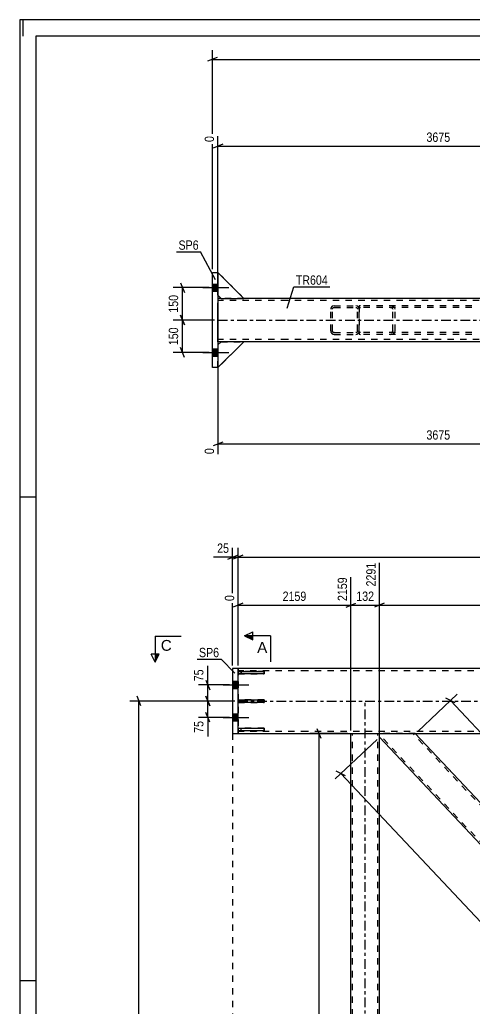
# Model space of a CAD drawing. Header units: millimetres. Extents: x 0 to 841, y 0 to 594.
# Drawn here: x 0 to 140, y 289.5 to 594 of the extents above; entities that cross this region are included whole.
import ezdxf

# ---------------------------------------------------------------- set-up
doc = ezdxf.new("R2010")
doc.units = ezdxf.units.MM
doc.linetypes.add('DXK_LINE_DOT2', pattern=[3.9198, 1.9599, -1.9599])
doc.linetypes.add('DXK_LINE_DOT3', pattern=[5.9187, 2.979, -0.9799, 0.9799, -0.9799])
doc.styles.add('Arial', font='ARIAL.TTF', dxfattribs={"height": 0.2})
doc.styles.add('Arial Narrow', font='ARIALN.TTF', dxfattribs={"height": 0.2})

# ---------------------------------------------------------------- blocks, each defined once
blk = doc.blocks.new('Unknown-761548517-1132')
at = {"color": 5, "linetype": 'Continuous'}
for p, q in [((841, 594), (0, 594)), ((0, 594), (0, 0)), ((1, 589), (1, 594)), ((836, 589), (5, 589)), ((5, 589), (5, 5)), ((5, 447), (0, 447)), ((5, 298), (0, 298))]:
    blk.add_line(p, q, dxfattribs=at)
blk = doc.blocks.new('Part-761548517-3497 - 3430')
at = {"color": 2, "linetype": 'Continuous'}
for p, q in [((88.58, 394.14), (67.25, 394.14)), ((195.59, 394.14), (88.68, 394.14)), ((324.15, 394.14), (217.25, 394.14)), ((345.58, 394.14), (324.25, 394.14)), ((67.25, 374.14), (88.58, 374.14)), ((88.68, 374.14), (324.15, 374.14)), ((324.25, 374.14), (345.58, 374.14))]:
    blk.add_line(p, q, dxfattribs=at)
at = {"color": 7, "linetype": 'DXK_LINE_DOT2'}
for p, q in [((67.25, 394.14), (67.25, 374.14)), ((88.58, 393.47), (67.25, 393.47)), ((324.15, 393.47), (88.68, 393.47)), ((217.25, 394.14), (195.59, 394.14)), ((345.58, 393.47), (324.25, 393.47)), ((345.58, 374.14), (345.58, 394.14)), ((88.58, 374.8), (67.25, 374.8)), ((324.15, 374.8), (88.68, 374.8)), ((345.58, 374.8), (324.25, 374.8))]:
    blk.add_line(p, q, dxfattribs=at)
at = {"color": 7, "linetype": 'DXK_LINE_DOT3'}
for p, q in [((67.25, 384.14), (88.58, 384.14)), ((88.68, 384.14), (324.15, 384.14)), ((324.25, 384.14), (345.58, 384.14))]:
    blk.add_line(p, q, dxfattribs=at)
blk = doc.blocks.new('Bolt-761548517-3506 - 3430')
at = {"linetype": 'Continuous'}
for points in [[(65.58, 390.24), (65.58, 388.04), (67.25, 388.04), (67.25, 390.24)], [(65.58, 390.24), (65.58, 388.04), (67.25, 388.04), (67.25, 390.24)], [(65.58, 380.24), (65.58, 378.04), (67.25, 378.04), (67.25, 380.24)], [(65.58, 380.24), (65.58, 378.04), (67.25, 378.04), (67.25, 380.24)]]:
    blk.add_hatch(color=1, dxfattribs=at).paths.add_polyline_path(points)
at = {"color": 1, "linetype": 'Continuous'}
for p, q in [((65.58, 390.24), (67.25, 390.24)), ((65.58, 390.24), (67.25, 390.24)), ((62.65, 389.14), (70.58, 389.14)), ((62.65, 389.14), (70.58, 389.14)), ((65.58, 388.04), (67.25, 388.04)), ((65.58, 388.04), (67.25, 388.04)), ((62.65, 379.14), (70.58, 379.14)), ((62.65, 379.14), (70.58, 379.14)), ((65.58, 380.24), (67.25, 380.24)), ((65.58, 380.24), (67.25, 380.24)), ((65.58, 378.04), (67.25, 378.04)), ((65.58, 378.04), (67.25, 378.04))]:
    blk.add_line(p, q, dxfattribs=at)
blk = doc.blocks.new('Part-761548517-3459 - 3430')
at = {"color": 2, "linetype": 'Continuous'}
for p, q in [((67.25, 394.14), (65.58, 394.14)), ((65.58, 394.14), (65.58, 374.14)), ((67.25, 374.14), (67.25, 394.14)), ((65.58, 374.14), (67.25, 374.14))]:
    blk.add_line(p, q, dxfattribs=at)
blk = doc.blocks.new('Part-761548517-3487 - 3430')
at = {"color": 2, "linetype": 'Continuous'}
for p, q in [((67.25, 384.54), (75.25, 384.54)), ((67.25, 384.54), (67.25, 383.74)), ((75.25, 383.74), (67.25, 383.74)), ((75.25, 384.54), (75.25, 383.74))]:
    blk.add_line(p, q, dxfattribs=at)
at = {"color": 7, "linetype": 'DXK_LINE_DOT2'}
blk.add_line((68.25, 383.74), (68.25, 384.54), dxfattribs=at)
blk = doc.blocks.new('Part-761548517-3488 - 3430')
at = {"color": 2, "linetype": 'Continuous'}
for p, q in [((67.25, 393.31), (75.25, 393.31)), ((67.25, 393.31), (67.25, 392.51)), ((75.25, 393.31), (75.25, 392.51)), ((75.25, 392.51), (67.25, 392.51))]:
    blk.add_line(p, q, dxfattribs=at)
at = {"color": 7, "linetype": 'DXK_LINE_DOT2'}
blk.add_line((68.25, 392.51), (68.25, 393.31), dxfattribs=at)
blk = doc.blocks.new('Part-761548517-3489 - 3430')
at = {"color": 2, "linetype": 'Continuous'}
for p, q in [((67.25, 374.97), (67.25, 375.77)), ((67.25, 375.77), (75.25, 375.77)), ((75.25, 374.97), (67.25, 374.97)), ((75.25, 375.77), (75.25, 374.97))]:
    blk.add_line(p, q, dxfattribs=at)
at = {"color": 7, "linetype": 'DXK_LINE_DOT2'}
blk.add_line((68.25, 374.97), (68.25, 375.77), dxfattribs=at)
blk = doc.blocks.new('Part-761548517-3490 - 3430')
at = {"color": 7, "linetype": 'DXK_LINE_DOT2'}
for p, q in [((75.25, 384.54), (67.25, 384.54)), ((67.25, 384.54), (67.25, 383.74)), ((67.25, 383.74), (75.25, 383.74)), ((68.25, 383.74), (68.25, 384.54)), ((75.25, 383.74), (75.25, 384.54))]:
    blk.add_line(p, q, dxfattribs=at)
blk = doc.blocks.new('Part-761548517-3491 - 3430')
at = {"color": 7, "linetype": 'DXK_LINE_DOT2'}
for p, q in [((75.25, 393.31), (67.25, 393.31)), ((67.25, 393.31), (67.25, 392.51)), ((68.25, 393.31), (68.25, 392.51)), ((75.25, 392.51), (75.25, 393.31)), ((67.25, 392.51), (75.25, 392.51))]:
    blk.add_line(p, q, dxfattribs=at)
blk = doc.blocks.new('Part-761548517-3492 - 3430')
at = {"color": 7, "linetype": 'DXK_LINE_DOT2'}
for p, q in [((75.25, 375.77), (67.25, 375.77)), ((67.25, 375.77), (67.25, 374.97)), ((67.25, 374.97), (75.25, 374.97)), ((68.25, 374.97), (68.25, 375.77)), ((75.25, 374.97), (75.25, 375.77))]:
    blk.add_line(p, q, dxfattribs=at)
blk = doc.blocks.new('Part-761548517-3541 - 3430')
at = {"color": 2, "linetype": 'Continuous'}
for p, q in [((110.81, 373.04), (110.81, 374.14)), ((110.81, 373.04), (200.37, 277.8)), ((202.02, 288.9), (121.86, 374.14)), ((202.02, 276.05), (202.02, 288.9))]:
    blk.add_line(p, q, dxfattribs=at)
at = {"color": 7, "linetype": 'DXK_LINE_DOT2'}
for p, q in [((121.86, 374.14), (110.81, 374.14)), ((202.02, 276.83), (110.81, 373.82)), ((202.02, 288.12), (121.12, 374.14)), ((202.02, 276.05), (200.37, 277.8)), ((202.02, 276.83), (202.02, 276.89))]:
    blk.add_line(p, q, dxfattribs=at)
blk = doc.blocks.new('Part-761548517-3559 - 3430')
at = {"color": 7, "linetype": 'DXK_LINE_DOT3'}
blk.add_line((106.41, 171.47), (106.41, 384.14), dxfattribs=at)
at = {"color": 2, "linetype": 'Continuous'}
for p, q in [((102.01, 181.47), (102.01, 374.14)), ((110.81, 182.57), (110.81, 373.04))]:
    blk.add_line(p, q, dxfattribs=at)
at = {"color": 7, "linetype": 'DXK_LINE_DOT2'}
for p, q in [((102.01, 374.14), (110.81, 374.14)), ((102.55, 181.47), (102.55, 374.14)), ((110.28, 181.47), (110.28, 374.14)), ((110.81, 373.04), (110.81, 374.14)), ((110.81, 181.47), (102.01, 181.47)), ((110.81, 181.47), (110.81, 182.57))]:
    blk.add_line(p, q, dxfattribs=at)
blk = doc.blocks.new('Part-761548517-4821 - 4753')
at = {"color": 7, "linetype": 'DXK_LINE_DOT2'}
for p, q in [((61.03, 493.85), (62.03, 494.85)), ((69.03, 494.85), (61.03, 486.85)), ((61.03, 486.85), (61.03, 493.85)), ((62.03, 494.85), (69.03, 494.85))]:
    blk.add_line(p, q, dxfattribs=at)
blk = doc.blocks.new('Part-761548517-4782 - 4753')
at = {"color": 7, "linetype": 'DXK_LINE_DOT2'}
for p, q in [((105.02, 505.91), (104.6, 505.85)), ((104.6, 505.85), (104.6, 497.18)), ((139.25, 505.91), (105.02, 505.91)), ((114.74, 505.83), (114.18, 505.91)), ((104.6, 505.27), (104.74, 505.34)), ((104.74, 505.34), (105.02, 505.38)), ((139.25, 505.38), (105.02, 505.38)), ((114.18, 505.38), (114.46, 505.34)), ((114.85, 505.05), (114.91, 504.85)), ((114.91, 498.18), (114.91, 504.85)), ((115.64, 504.85), (115.53, 505.26)), ((115.64, 498.18), (115.64, 504.85)), ((104.74, 497.69), (104.6, 497.76)), ((104.6, 497.18), (105.02, 497.11)), ((105.02, 497.65), (104.74, 497.69)), ((139.25, 497.65), (105.02, 497.65)), ((139.25, 497.11), (105.02, 497.11)), ((114.46, 497.69), (114.18, 497.65)), ((114.18, 497.11), (114.74, 497.19)), ((114.91, 498.18), (114.85, 497.98)), ((115.53, 497.77), (115.64, 498.18))]:
    blk.add_line(p, q, dxfattribs=at)
for centre, radius, start, end in [((114.4, 504.54), 1.34, 32.4106, 75.4454), ((114.29, 504.69), 0.668, 32.4106, 75.4454), ((114.29, 498.33), 0.668, 284.5546, 327.5894), ((114.4, 498.49), 1.34, 284.5546, 327.5894)]:
    blk.add_arc(centre, radius, start, end, dxfattribs=at)
blk = doc.blocks.new('Part-761548517-4784 - 4753')
at = {"color": 7, "linetype": 'DXK_LINE_DOT2'}
for p, q in [((96.86, 505.91), (96.45, 505.83)), ((96.86, 505.91), (103.53, 505.91)), ((103.94, 505.83), (103.53, 505.91)), ((95.88, 505.26), (95.8, 504.85)), ((95.8, 498.18), (95.8, 504.85)), ((96.33, 504.85), (96.37, 505.05)), ((96.33, 498.18), (96.33, 504.85)), ((96.66, 505.34), (96.86, 505.38)), ((96.86, 505.38), (103.53, 505.38)), ((103.53, 505.38), (103.73, 505.34)), ((104.02, 505.05), (104.06, 504.85)), ((104.06, 498.18), (104.06, 504.85)), ((104.6, 504.85), (104.51, 505.26)), ((104.6, 498.18), (104.6, 504.85)), ((95.8, 498.18), (95.88, 497.77)), ((96.37, 497.98), (96.33, 498.18)), ((96.45, 497.19), (96.86, 497.11)), ((96.86, 497.65), (96.66, 497.69)), ((96.86, 497.65), (103.53, 497.65)), ((96.86, 497.11), (103.53, 497.11)), ((103.73, 497.69), (103.53, 497.65)), ((103.53, 497.11), (103.94, 497.19)), ((104.06, 498.18), (104.02, 497.98)), ((104.51, 497.77), (104.6, 498.18))]:
    blk.add_line(p, q, dxfattribs=at)
at = {"color": 7, "linetype": 'DXK_LINE_DOT3'}
blk.add_line((100.2, 501.51), (100.2, 501.51), dxfattribs=at)
at = {"color": 7, "linetype": 'DXK_LINE_DOT2'}
for centre, radius, start, end in [((96.86, 504.85), 1.07, 112.5, 157.5), ((103.53, 504.85), 1.07, 22.5, 67.5), ((96.86, 504.85), 0.533, 112.5, 157.5), ((103.53, 504.85), 0.533, 22.5, 67.5), ((96.86, 498.18), 1.07, 202.5, 247.5), ((96.86, 498.18), 0.533, 202.5, 247.5), ((103.53, 498.18), 0.533, 292.5, 337.5), ((103.53, 498.18), 1.07, 292.5, 337.5)]:
    blk.add_arc(centre, radius, start, end, dxfattribs=at)
blk = doc.blocks.new('Part-761548517-4768 - 4753')
at = {"color": 2, "linetype": 'Continuous'}
for p, q in [((59.36, 516.18), (61.03, 516.18)), ((59.36, 486.85), (59.36, 516.18)), ((61.03, 516.18), (61.03, 486.85)), ((61.03, 486.85), (59.36, 486.85))]:
    blk.add_line(p, q, dxfattribs=at)
blk = doc.blocks.new('Bolt-761548517-4798 - 4753')
at = {"linetype": 'Continuous'}
for points in [[(61.03, 510.41), (61.03, 512.61), (59.36, 512.61), (59.36, 510.41)], [(61.03, 510.41), (61.03, 512.61), (59.36, 512.61), (59.36, 510.41)], [(61.03, 490.41), (61.03, 492.61), (59.36, 492.61), (59.36, 490.41)], [(61.03, 490.41), (61.03, 492.61), (59.36, 492.61), (59.36, 490.41)]]:
    blk.add_hatch(color=1, dxfattribs=at).paths.add_polyline_path(points)
at = {"color": 1, "linetype": 'Continuous'}
for p, q in [((56.43, 511.51), (64.36, 511.51)), ((56.43, 511.51), (64.36, 511.51)), ((59.36, 512.61), (61.03, 512.61)), ((59.36, 512.61), (61.03, 512.61)), ((59.36, 510.41), (61.03, 510.41)), ((59.36, 510.41), (61.03, 510.41)), ((56.43, 491.51), (64.36, 491.51)), ((56.43, 491.51), (64.36, 491.51)), ((59.36, 492.61), (61.03, 492.61)), ((59.36, 492.61), (61.03, 492.61)), ((59.36, 490.41), (61.03, 490.41)), ((59.36, 490.41), (61.03, 490.41))]:
    blk.add_line(p, q, dxfattribs=at)
blk = doc.blocks.new('Part-761548517-4807 - 4753')
at = {"linetype": 'Continuous'}
blk.add_hatch(color=2, dxfattribs=at).paths.add_polyline_path([(319.36, 501.51), (318.56, 502.91), (320.16, 502.91)])
at = {"color": 2, "linetype": 'Continuous'}
for p, q in [((62.03, 508.18), (61.03, 508.18)), ((61.03, 496.18), (61.03, 506.85)), ((82.36, 508.18), (69.03, 508.18)), ((317.93, 508.18), (82.46, 508.18)), ((331.36, 508.18), (318.03, 508.18)), ((339.36, 508.18), (338.36, 508.18)), ((339.36, 506.85), (339.36, 496.18)), ((319.36, 501.51), (318.56, 502.91)), ((318.56, 502.91), (320.16, 502.91)), ((320.16, 502.91), (319.36, 501.51)), ((62.03, 494.85), (61.03, 494.85)), ((82.36, 494.85), (69.03, 494.85)), ((196.87, 494.85), (82.46, 494.85)), ((317.93, 494.85), (203.54, 494.85)), ((331.36, 494.85), (318.03, 494.85)), ((339.36, 494.85), (338.36, 494.85))]:
    blk.add_line(p, q, dxfattribs=at)
at = {"color": 7, "linetype": 'DXK_LINE_DOT2'}
for p, q in [((61.03, 508.18), (61.03, 506.85)), ((61.03, 508.18), (61.03, 507.79)), ((82.36, 507.51), (61.03, 507.51)), ((69.03, 508.18), (62.03, 508.18)), ((317.93, 507.51), (82.46, 507.51)), ((339.36, 507.51), (318.03, 507.51)), ((338.36, 508.18), (331.36, 508.18)), ((339.36, 508.18), (339.36, 506.85)), ((339.36, 508.18), (339.36, 507.79)), ((61.03, 494.85), (61.03, 496.18)), ((82.36, 495.51), (61.03, 495.51)), ((69.03, 494.85), (62.03, 494.85)), ((317.93, 495.51), (82.46, 495.51)), ((203.54, 494.85), (196.87, 494.85)), ((339.36, 495.51), (318.03, 495.51)), ((338.36, 494.85), (331.36, 494.85)), ((339.36, 494.85), (339.36, 496.18))]:
    blk.add_line(p, q, dxfattribs=at)
at = {"color": 7, "linetype": 'DXK_LINE_DOT3'}
for p, q in [((61.03, 501.51), (82.36, 501.51)), ((82.46, 501.51), (317.93, 501.51)), ((318.03, 501.51), (339.36, 501.51))]:
    blk.add_line(p, q, dxfattribs=at)
at = {"color": 2, "linetype": 'Continuous'}
blk.add_circle((319.36, 502.41), 1, dxfattribs=at)
blk = doc.blocks.new('Part-761548517-4812 - 4753')
at = {"color": 7, "linetype": 'DXK_LINE_DOT2'}
for p, q in [((69.03, 508.18), (61.03, 516.18)), ((61.03, 516.18), (61.03, 509.18)), ((61.03, 509.18), (62.03, 508.18)), ((62.03, 508.18), (69.03, 508.18))]:
    blk.add_line(p, q, dxfattribs=at)
blk = doc.blocks.new('Part-761548517-4815 - 4753')
at = {"color": 2, "linetype": 'Continuous'}
for p, q in [((69.03, 508.18), (61.03, 516.18)), ((61.03, 509.18), (62.03, 508.18)), ((62.03, 508.18), (69.03, 508.18))]:
    blk.add_line(p, q, dxfattribs=at)
at = {"color": 7, "linetype": 'DXK_LINE_DOT2'}
blk.add_line((61.03, 516.18), (61.03, 509.18), dxfattribs=at)
blk = doc.blocks.new('Part-761548517-4818 - 4753')
at = {"color": 7, "linetype": 'DXK_LINE_DOT2'}
for p, q in [((69.03, 508.18), (61.03, 516.18)), ((61.03, 516.18), (61.03, 509.18)), ((61.03, 509.18), (62.03, 508.18)), ((62.03, 508.18), (69.03, 508.18))]:
    blk.add_line(p, q, dxfattribs=at)
blk = doc.blocks.new('Part-761548517-4824 - 4753')
at = {"color": 2, "linetype": 'Continuous'}
for p, q in [((61.03, 493.85), (62.03, 494.85)), ((69.03, 494.85), (61.03, 486.85)), ((69.03, 494.85), (62.03, 494.85))]:
    blk.add_line(p, q, dxfattribs=at)
at = {"color": 7, "linetype": 'DXK_LINE_DOT2'}
blk.add_line((61.03, 486.85), (61.03, 493.85), dxfattribs=at)
blk = doc.blocks.new('Part-761548517-4827 - 4753')
at = {"color": 7, "linetype": 'DXK_LINE_DOT2'}
for p, q in [((61.03, 493.85), (62.03, 494.85)), ((69.03, 494.85), (61.03, 486.85)), ((61.03, 486.85), (61.03, 493.85)), ((62.03, 494.85), (69.03, 494.85))]:
    blk.add_line(p, q, dxfattribs=at)
blk = doc.blocks.new('Line-761548517-4179 - 3430')
at = {"color": 1, "linetype": 'DXK_LINE_DOT2'}
blk.add_line((65.58, 374.14), (65.58, 189.47), dxfattribs=at)
blk = doc.blocks.new('StraightDimension-761548517-3650 - 3430')
at = {"color": 7, "linetype": 'Continuous'}
for p, q in [((66.25, 384.14), (33.87, 384.14)), ((37.32, 382.64), (36.12, 385.64)), ((36.72, 180.59), (36.72, 384.14)), ((66.25, 180.59), (33.87, 180.59)), ((36.12, 182.09), (37.32, 179.09))]:
    blk.add_line(p, q, dxfattribs=at)
at = {"color": 0}
blk.add_wipeout([(35.97, 286.62), (31.77, 286.62), (31.77, 278.11), (35.97, 278.11)], dxfattribs=at)
at = {"color": 3, "style": 'Arial Narrow'}
blk.add_text('3053', height=2.863, rotation=90.0002, dxfattribs=at).set_placement((35.37, 278.71))
blk = doc.blocks.new('StraightDimension-761548517-3663 - 3430')
at = {"color": 7, "linetype": 'Continuous'}
for p, q in [((67.25, 395.14), (67.25, 431.33)), ((345.58, 395.14), (345.58, 431.33)), ((68.75, 429.08), (65.75, 427.88)), ((67.25, 428.48), (345.58, 428.48)), ((344.08, 427.88), (347.08, 429.08))]:
    blk.add_line(p, q, dxfattribs=at)
at = {"color": 0}
blk.add_wipeout([(210.67, 429.23), (210.67, 433.43), (202.16, 433.43), (202.16, 429.23)], dxfattribs=at)
at = {"color": 3, "style": 'Arial Narrow'}
blk.add_text('7450', height=2.863, dxfattribs=at).set_placement((202.76, 429.83))
blk = doc.blocks.new('StraightDimension-761548517-3673 - 3430')
at = {"color": 7, "linetype": 'Continuous'}
for p, q in [((65.58, 395.14), (65.58, 431.33)), ((67.25, 395.14), (67.25, 431.33)), ((64.08, 427.88), (67.08, 429.08)), ((65.58, 428.48), (67.25, 428.48)), ((68.75, 429.08), (65.75, 427.88))]:
    blk.add_line(p, q, dxfattribs=at)
at = {"color": 0}
blk.add_wipeout([(65.05, 429.23), (65.05, 433.43), (60.2, 433.43), (60.2, 429.23)], dxfattribs=at)
at = {"color": 7, "linetype": 'Continuous'}
blk.add_line((65.58, 428.48), (59.67, 428.48), dxfattribs=at)
blk.add_line((65.58, 428.48), (59.67, 428.48), dxfattribs=at)
at = {"color": 3, "style": 'Arial Narrow'}
blk.add_text('25', height=2.863, dxfattribs=at).set_placement((60.8, 429.83))
blk = doc.blocks.new('StraightDimension-761548517-3850 - 3430')
at = {"color": 7, "linetype": 'Continuous'}
for p, q in [((57.32, 390.64), (58.52, 387.64)), ((64.58, 389.14), (55.07, 389.14)), ((57.92, 384.14), (57.92, 389.14)), ((66.25, 384.14), (55.07, 384.14)), ((58.52, 382.64), (57.32, 385.64))]:
    blk.add_line(p, q, dxfattribs=at)
at = {"color": 0}
blk.add_wipeout([(57.17, 394.52), (52.97, 394.52), (52.97, 389.66), (57.17, 389.66)], dxfattribs=at)
at = {"color": 7, "linetype": 'Continuous'}
blk.add_line((57.92, 389.14), (57.92, 395.04), dxfattribs=at)
blk.add_line((57.92, 389.14), (57.92, 395.04), dxfattribs=at)
at = {"color": 3, "style": 'Arial Narrow'}
blk.add_text('75', height=2.863, rotation=90.0002, dxfattribs=at).set_placement((56.57, 390.26))
blk = doc.blocks.new('StraightDimension-761548517-3863 - 3430')
at = {"color": 7, "linetype": 'Continuous'}
for p, q in [((66.25, 384.14), (55.07, 384.14)), ((57.32, 385.64), (58.52, 382.64)), ((57.92, 379.14), (57.92, 384.14)), ((58.52, 377.64), (57.32, 380.64)), ((64.58, 379.14), (55.07, 379.14))]:
    blk.add_line(p, q, dxfattribs=at)
at = {"color": 0}
blk.add_wipeout([(57.17, 378.61), (52.97, 378.61), (52.97, 373.76), (57.17, 373.76)], dxfattribs=at)
at = {"color": 7, "linetype": 'Continuous'}
blk.add_line((57.92, 379.14), (57.92, 373.23), dxfattribs=at)
blk.add_line((57.92, 379.14), (57.92, 373.23), dxfattribs=at)
at = {"color": 3, "style": 'Arial Narrow'}
blk.add_text('75', height=2.863, rotation=90.0002, dxfattribs=at).set_placement((56.57, 374.36))
blk = doc.blocks.new('StraightDimension-761548517-3915 - 3430')
at = {"color": 7, "linetype": 'Continuous'}
for p, q in [((122.59, 374.82), (134.76, 386.27)), ((134.14, 383.63), (131.22, 385)), ((132.68, 384.32), (212.84, 299.08)), ((202.75, 289.58), (214.92, 301.03)), ((211.38, 299.76), (214.31, 298.4))]:
    blk.add_line(p, q, dxfattribs=at)
at = {"color": 0}
blk.add_wipeout([(176.22, 339.11), (179.28, 341.99), (173.45, 348.19), (170.39, 345.31)], dxfattribs=at)
at = {"color": 3, "style": 'Arial Narrow'}
blk.add_text('1755', height=2.863, rotation=-46.7591, dxfattribs=at).set_placement((171.24, 345.29))
blk = doc.blocks.new('StraightDimension-761548517-4008 - 3430')
at = {"color": 7, "linetype": 'Continuous'}
for p, q in [((110.08, 372.35), (97.18, 360.22)), ((100.39, 361.18), (97.46, 362.54)), ((98.93, 361.86), (190.14, 264.88)), ((201.29, 275.37), (188.39, 263.23)), ((188.67, 265.56), (191.6, 264.2))]:
    blk.add_line(p, q, dxfattribs=at)
at = {"color": 0}
blk.add_wipeout([(147.99, 310.78), (151.05, 313.66), (145.22, 319.86), (142.16, 316.98)], dxfattribs=at)
at = {"color": 3, "style": 'Arial Narrow'}
blk.add_text('1997', height=2.863, rotation=-46.7591, dxfattribs=at).set_placement((143.01, 316.96))
blk = doc.blocks.new('StraightDimension-761548517-4036 - 3430')
at = {"color": 7, "linetype": 'Continuous'}
for p, q in [((92.83, 372.64), (91.63, 375.64)), ((101.01, 374.14), (89.38, 374.14)), ((92.23, 181.47), (92.23, 374.14)), ((91.63, 182.97), (92.83, 179.97)), ((101.01, 181.47), (89.38, 181.47))]:
    blk.add_line(p, q, dxfattribs=at)
at = {"color": 0}
blk.add_wipeout([(91.48, 282.06), (87.28, 282.06), (87.28, 273.55), (91.48, 273.55)], dxfattribs=at)
at = {"color": 3, "style": 'Arial Narrow'}
blk.add_text('2890', height=2.863, rotation=90.0002, dxfattribs=at).set_placement((90.88, 274.15))
blk = doc.blocks.new('StraightDimension-761548517-4047 - 3430')
at = {"color": 7, "linetype": 'Continuous'}
for p, q in [((102.01, 375.14), (102.01, 422.27)), ((68.75, 414.26), (65.75, 413.06)), ((67.25, 395.14), (67.25, 416.78)), ((100.51, 413.06), (103.51, 414.26)), ((67.25, 413.66), (102.01, 413.66))]:
    blk.add_line(p, q, dxfattribs=at)
at = {"color": 0, "linetype": 'Continuous'}
for points in [[(101.41, 422.87), (97.21, 422.87), (97.21, 414.36), (101.41, 414.36)], [(66.65, 417.38), (62.45, 417.38), (62.45, 414.36), (66.65, 414.36)]]:
    blk.add_wipeout(points, dxfattribs=at)
at = {"color": 0}
blk.add_wipeout([(88.89, 414.41), (88.89, 418.61), (80.37, 418.61), (80.37, 414.41)], dxfattribs=at)
at = {"color": 3, "linetype": 'Continuous', "style": 'Arial Narrow'}
for s, height, p in [('2159', 2.863, (100.81, 414.96)), ('0', 2.86, (66.05, 414.96))]:
    blk.add_text(s, height=height, rotation=90.0002, dxfattribs=at).set_placement(p)
at = {"color": 3, "style": 'Arial Narrow'}
blk.add_text('2159', height=2.863, dxfattribs=at).set_placement((80.97, 415.01))
blk = doc.blocks.new('StraightDimension-761548517-4053 - 3430')
at = {"color": 7, "linetype": 'Continuous'}
for p, q in [((110.81, 374.04), (110.81, 426.77)), ((102.01, 375.14), (102.01, 422.27)), ((100.51, 413.06), (103.51, 414.26)), ((112.31, 414.26), (109.31, 413.06)), ((102.01, 413.66), (110.81, 413.66))]:
    blk.add_line(p, q, dxfattribs=at)
at = {"color": 0}
blk.add_wipeout([(109.75, 414.41), (109.75, 418.61), (103.07, 418.61), (103.07, 414.41)], dxfattribs=at)
at = {"color": 0, "linetype": 'Continuous'}
blk.add_wipeout([(110.21, 427.37), (106.01, 427.37), (106.01, 418.86), (110.21, 418.86)], dxfattribs=at)
at = {"color": 3, "linetype": 'Continuous', "style": 'Arial Narrow'}
blk.add_text('2291', height=2.863, rotation=90.0002, dxfattribs=at).set_placement((109.61, 419.46))
at = {"color": 3, "style": 'Arial Narrow'}
blk.add_text('132', height=2.863, dxfattribs=at).set_placement((103.67, 415.01))
blk = doc.blocks.new('StraightDimension-761548517-4064 - 3430')
at = {"color": 7, "linetype": 'Continuous'}
for p, q in [((110.81, 374.04), (110.81, 426.77)), ((202.02, 375.14), (202.02, 422.27)), ((112.31, 414.26), (109.31, 413.06)), ((200.52, 413.06), (203.52, 414.26)), ((110.81, 413.66), (202.02, 413.66))]:
    blk.add_line(p, q, dxfattribs=at)
at = {"color": 0, "linetype": 'Continuous'}
blk.add_wipeout([(201.42, 422.87), (197.22, 422.87), (197.22, 414.36), (201.42, 414.36)], dxfattribs=at)
at = {"color": 0}
blk.add_wipeout([(160.67, 414.41), (160.67, 418.61), (152.16, 418.61), (152.16, 414.41)], dxfattribs=at)
at = {"color": 3, "linetype": 'Continuous', "style": 'Arial Narrow'}
blk.add_text('3659', height=2.863, rotation=90.0002, dxfattribs=at).set_placement((200.82, 414.96))
at = {"color": 3, "style": 'Arial Narrow'}
blk.add_text('1368', height=2.863, dxfattribs=at).set_placement((152.76, 415.01))
blk = doc.blocks.new('StraightDimension-761548517-4957 - 4753')
at = {"color": 7, "linetype": 'Continuous'}
for p, q in [((61.03, 493.85), (61.03, 460.21)), ((196.87, 493.85), (196.87, 454.73)), ((62.53, 463.94), (59.53, 462.74)), ((61.03, 463.34), (196.87, 463.34)), ((195.37, 462.74), (198.37, 463.94))]:
    blk.add_line(p, q, dxfattribs=at)
at = {"color": 0}
blk.add_wipeout([(133.21, 464.09), (133.21, 468.29), (124.69, 468.29), (124.69, 464.09)], dxfattribs=at)
at = {"color": 0, "linetype": 'Continuous'}
for points in [[(60.43, 462.64), (56.23, 462.64), (56.23, 459.61), (60.43, 459.61)], [(196.27, 462.64), (192.07, 462.64), (192.07, 454.13), (196.27, 454.13)]]:
    blk.add_wipeout(points, dxfattribs=at)
at = {"color": 3, "style": 'Arial Narrow'}
blk.add_text('3675', height=2.863, dxfattribs=at).set_placement((125.29, 464.69))
at = {"color": 3, "linetype": 'Continuous', "style": 'Arial Narrow'}
for s, height, p in [('0', 2.86, (59.83, 460.21)), ('3675', 2.863, (195.67, 454.73))]:
    blk.add_text(s, height=height, rotation=90.0002, dxfattribs=at).set_placement(p)
blk = doc.blocks.new('StraightDimension-761548517-4904 - 4753')
at = {"color": 7, "linetype": 'Continuous'}
for p, q in [((59.36, 517.18), (59.36, 584.65)), ((341.03, 517.18), (341.03, 584.65)), ((60.86, 582.4), (57.86, 581.2)), ((59.36, 581.8), (341.03, 581.8)), ((339.53, 581.2), (342.53, 582.4))]:
    blk.add_line(p, q, dxfattribs=at)
at = {"color": 0}
blk.add_wipeout([(204.45, 582.55), (204.45, 586.75), (195.94, 586.75), (195.94, 582.55)], dxfattribs=at)
at = {"color": 3, "style": 'Arial Narrow'}
blk.add_text('7500', height=2.863, dxfattribs=at).set_placement((196.54, 583.15))
blk = doc.blocks.new('StraightDimension-761548517-4935 - 4753')
at = {"color": 7, "linetype": 'Continuous'}
for p, q in [((196.87, 509.18), (196.87, 563.67)), ((61.03, 509.18), (61.03, 558.18)), ((62.53, 555.65), (59.53, 554.45)), ((61.03, 555.05), (196.87, 555.05)), ((195.37, 554.45), (198.37, 555.65))]:
    blk.add_line(p, q, dxfattribs=at)
at = {"color": 0, "linetype": 'Continuous'}
for points in [[(196.27, 564.27), (192.07, 564.27), (192.07, 555.75), (196.27, 555.75)], [(60.43, 558.78), (56.23, 558.78), (56.23, 555.75), (60.43, 555.75)]]:
    blk.add_wipeout(points, dxfattribs=at)
at = {"color": 0}
blk.add_wipeout([(133.21, 555.8), (133.21, 560), (124.69, 560), (124.69, 555.8)], dxfattribs=at)
at = {"color": 3, "linetype": 'Continuous', "style": 'Arial Narrow'}
for s, height, p in [('3675', 2.863, (195.67, 556.35)), ('0', 2.86, (59.83, 556.35))]:
    blk.add_text(s, height=height, rotation=90.0002, dxfattribs=at).set_placement(p)
at = {"color": 3, "style": 'Arial Narrow'}
blk.add_text('3675', height=2.863, dxfattribs=at).set_placement((125.29, 556.4))
blk = doc.blocks.new('StraightDimension-761548517-4892 - 4753')
at = {"color": 7, "linetype": 'Continuous'}
for p, q in [((49.53, 503.01), (50.73, 500.01)), ((60.03, 501.51), (47.28, 501.51)), ((50.13, 491.51), (50.13, 501.51)), ((58.36, 491.51), (47.28, 491.51)), ((50.73, 490.01), (49.53, 493.01))]:
    blk.add_line(p, q, dxfattribs=at)
at = {"color": 0}
blk.add_wipeout([(49.38, 499.86), (45.18, 499.86), (45.18, 493.17), (49.38, 493.17)], dxfattribs=at)
at = {"color": 3, "style": 'Arial Narrow'}
blk.add_text('150', height=2.863, rotation=90.0002, dxfattribs=at).set_placement((48.78, 493.77))
blk = doc.blocks.new('StraightDimension-761548517-4881 - 4753')
at = {"color": 7, "linetype": 'Continuous'}
for p, q in [((58.36, 511.51), (47.28, 511.51)), ((49.53, 513.01), (50.73, 510.01)), ((50.13, 501.51), (50.13, 511.51)), ((50.73, 500.01), (49.53, 503.01)), ((60.03, 501.51), (47.28, 501.51))]:
    blk.add_line(p, q, dxfattribs=at)
at = {"color": 0}
blk.add_wipeout([(49.38, 509.86), (45.18, 509.86), (45.18, 503.17), (49.38, 503.17)], dxfattribs=at)
at = {"color": 3, "style": 'Arial Narrow'}
blk.add_text('150', height=2.863, rotation=90.0002, dxfattribs=at).set_placement((48.78, 503.77))
blk = doc.blocks.new('Mark-761548517-3455 - 3430')
at = {"color": 0}
blk.add_wipeout([(61.42, 397.68), (61.42, 400.68), (55.2, 400.68), (55.2, 397.68)], dxfattribs=at)
blk.add_wipeout([(61.42, 397.68), (61.42, 400.68), (55.2, 400.68), (55.2, 397.68)], dxfattribs=at)
at = {"color": 30, "linetype": 'Continuous'}
for p in [(54.6, 397.08), (66.29, 392.73)]:
    blk.add_line(p, (62.02, 397.08), dxfattribs=at)
at = {"color": 3, "style": 'Arial Narrow'}
blk.add_text('SP6', height=2.863, dxfattribs=at).set_placement((55.2, 397.68))
blk = doc.blocks.new('SectionMark-761548517-4149 - 3430')
at = {"color": 6, "linetype": 'Continuous'}
for p, q in [((41.7, 404.14), (41.7, 396.14)), ((372.22, 404.14), (372.22, 396.14)), ((41.7, 396.14), (40.45, 398.64)), ((373.47, 398.64), (372.22, 396.14))]:
    blk.add_line(p, q, dxfattribs=at)
at = {"color": 0, "linetype": 'Continuous'}
for points in [[(46.82, 399.64), (46.82, 403.14), (43.45, 403.14), (43.45, 399.64)], [(370.47, 399.64), (370.47, 403.14), (367.1, 403.14), (367.1, 399.64)]]:
    blk.add_wipeout(points, dxfattribs=at)
at = {"linetype": 'Continuous'}
for points in [[(41.7, 398.64), (42.95, 398.64), (41.7, 396.14)], [(370.97, 398.64), (372.22, 398.64), (372.22, 396.14)]]:
    blk.add_hatch(color=6, dxfattribs=at).paths.add_polyline_path(points)
at = {"color": 6, "linetype": 'Continuous'}
for p, q in [((41.7, 404.14), (49.7, 404.14)), ((372.22, 404.14), (364.22, 404.14)), ((42.95, 398.64), (40.45, 398.64)), ((41.7, 396.14), (42.95, 398.64)), ((370.97, 398.64), (373.47, 398.64)), ((372.22, 396.14), (370.97, 398.64))]:
    blk.add_line(p, q, dxfattribs=at)
at = {"color": 3, "linetype": 'Continuous', "style": 'Arial'}
for p in [(43.45, 399.64), (367.1, 399.64)]:
    blk.add_text('C', height=3.34, dxfattribs=at).set_placement(p)
blk = doc.blocks.new('SectionMark-761548517-4171 - 3430')
at = {"color": 6, "linetype": 'Continuous'}
for p, q in [((69.25, 404.25), (71.75, 405.5)), ((77.25, 404.25), (69.25, 404.25)), ((77.25, 129.2), (69.25, 129.2)), ((71.75, 127.95), (69.25, 129.2))]:
    blk.add_line(p, q, dxfattribs=at)
at = {"color": 0, "linetype": 'Continuous'}
for points in [[(76.25, 399), (76.25, 402.5), (73.14, 402.5), (73.14, 399)], [(76.25, 130.95), (76.25, 134.45), (73.14, 134.45), (73.14, 130.95)]]:
    blk.add_wipeout(points, dxfattribs=at)
at = {"linetype": 'Continuous'}
for points in [[(71.75, 404.25), (71.75, 403), (69.25, 404.25)], [(71.75, 130.45), (71.75, 129.2), (69.25, 129.2)]]:
    blk.add_hatch(color=6, dxfattribs=at).paths.add_polyline_path(points)
at = {"color": 6, "linetype": 'Continuous'}
for p, q in [((71.75, 403), (71.75, 405.5)), ((69.25, 404.25), (71.75, 403)), ((77.25, 404.25), (77.25, 396.25)), ((77.25, 129.2), (77.25, 137.2)), ((69.25, 129.2), (71.75, 130.45)), ((71.75, 130.45), (71.75, 127.95))]:
    blk.add_line(p, q, dxfattribs=at)
at = {"color": 3, "linetype": 'Continuous', "style": 'Arial'}
for p in [(73.14, 399), (73.14, 130.95)]:
    blk.add_text('A', height=3.34, dxfattribs=at).set_placement(p)
blk = doc.blocks.new('Mark-761548517-4764 - 4753')
at = {"color": 0}
blk.add_wipeout([(55.11, 523.17), (55.11, 526.17), (48.9, 526.17), (48.9, 523.17)], dxfattribs=at)
blk.add_wipeout([(55.11, 523.17), (55.11, 526.17), (48.9, 526.17), (48.9, 523.17)], dxfattribs=at)
at = {"color": 30, "linetype": 'Continuous'}
for p in [(48.3, 522.57), (60.26, 513.91)]:
    blk.add_line(p, (55.71, 522.57), dxfattribs=at)
at = {"color": 3, "style": 'Arial Narrow'}
blk.add_text('SP6', height=2.863, dxfattribs=at).set_placement((48.9, 523.17))
blk = doc.blocks.new('Mark-761548517-4803 - 4753')
at = {"color": 0}
blk.add_wipeout([(94.91, 512.39), (94.91, 515.39), (85.04, 515.39), (85.04, 512.39)], dxfattribs=at)
blk.add_wipeout([(94.91, 512.39), (94.91, 515.39), (85.04, 515.39), (85.04, 512.39)], dxfattribs=at)
at = {"color": 30, "linetype": 'Continuous'}
for p, q in [((82.35, 505.17), (84.44, 511.79)), ((84.44, 511.79), (95.51, 511.79))]:
    blk.add_line(p, q, dxfattribs=at)
at = {"color": 3, "style": 'Arial Narrow'}
blk.add_text('TR604', height=2.863, dxfattribs=at).set_placement((85.04, 512.39))

msp = doc.modelspace()

# ---------------------------------------------------------------- block references
for name in ['Unknown-761548517-1132', 'Part-761548517-4768 - 4753', 'Part-761548517-4812 - 4753', 'Part-761548517-4815 - 4753', 'Part-761548517-4818 - 4753', 'Bolt-761548517-4798 - 4753', 'Part-761548517-4807 - 4753', 'Part-761548517-4784 - 4753', 'Part-761548517-4782 - 4753', 'Part-761548517-4821 - 4753', 'Part-761548517-4824 - 4753', 'Part-761548517-4827 - 4753', 'Part-761548517-3459 - 3430', 'Part-761548517-3497 - 3430', 'Part-761548517-3488 - 3430', 'Part-761548517-3491 - 3430', 'Bolt-761548517-3506 - 3430', 'Part-761548517-3487 - 3430', 'Part-761548517-3490 - 3430', 'Part-761548517-3559 - 3430', 'Part-761548517-3489 - 3430', 'Part-761548517-3492 - 3430', 'Line-761548517-4179 - 3430', 'Part-761548517-3541 - 3430']:
    msp.add_blockref(name, (0, 0))

# ---------------------------------------------------------------- next in the draw order: block references
for name in ['StraightDimension-761548517-4904 - 4753', 'StraightDimension-761548517-4957 - 4753', 'StraightDimension-761548517-3663 - 3430', 'StraightDimension-761548517-3650 - 3430', 'StraightDimension-761548517-3915 - 3430']:
    msp.add_blockref(name, (0, 0))

# ---------------------------------------------------------------- next in the draw order: block references
for name in ['StraightDimension-761548517-4935 - 4753', 'StraightDimension-761548517-4892 - 4753', 'StraightDimension-761548517-3673 - 3430', 'StraightDimension-761548517-4008 - 3430']:
    msp.add_blockref(name, (0, 0))

# ---------------------------------------------------------------- next in the draw order: block references
for name in ['Mark-761548517-4803 - 4753', 'StraightDimension-761548517-4881 - 4753', 'StraightDimension-761548517-3850 - 3430', 'StraightDimension-761548517-4036 - 3430']:
    msp.add_blockref(name, (0, 0))

# ---------------------------------------------------------------- next in the draw order: block references
for name in ['Mark-761548517-4764 - 4753', 'StraightDimension-761548517-3863 - 3430']:
    msp.add_blockref(name, (0, 0))

# ---------------------------------------------------------------- next in the draw order: block references
msp.add_blockref('StraightDimension-761548517-4047 - 3430', (0, 0))

# ---------------------------------------------------------------- next in the draw order: block references
for name in ['StraightDimension-761548517-4053 - 3430', 'Mark-761548517-3455 - 3430']:
    msp.add_blockref(name, (0, 0))

# ---------------------------------------------------------------- next in the draw order: block references
msp.add_blockref('StraightDimension-761548517-4064 - 3430', (0, 0))

# ---------------------------------------------------------------- next in the draw order: block references
msp.add_blockref('SectionMark-761548517-4149 - 3430', (0, 0))

# ---------------------------------------------------------------- next in the draw order: block references
msp.add_blockref('SectionMark-761548517-4171 - 3430', (0, 0))

doc.saveas('drawing.dxf')
